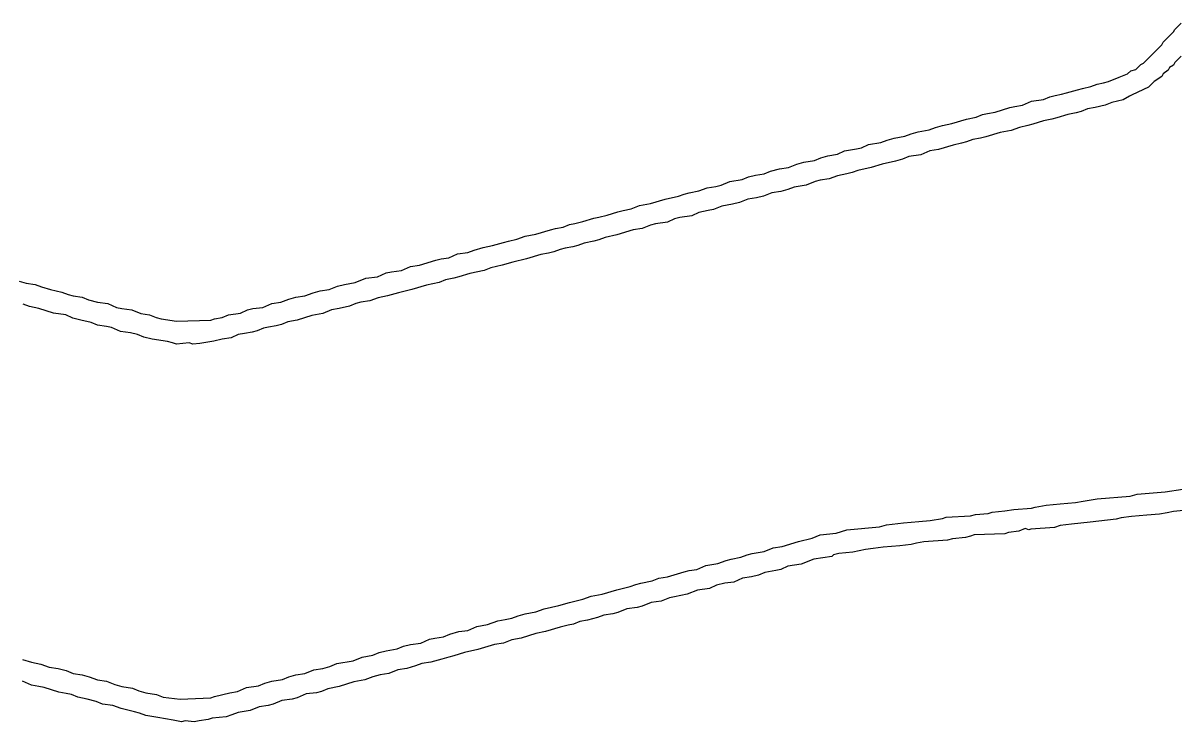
# Model space of a CAD drawing. Header units: millimetres. Extents: x 95 to 305, y 96 to 295.
# Drawn here: x 196.8 to 218.85, y 252.55 to 265.93 of the extents above; entities that cross this region are included whole.
import ezdxf

# ---------------------------------------------------------------- set-up
doc = ezdxf.new("R2010")
doc.units = ezdxf.units.MM
doc.layers.add('BottomOverlay', color=54, linetype='Continuous')

msp = doc.modelspace()

# ---------------------------------------------------------------- linework, layer by layer
at = {"layer": 'BottomOverlay'}
for p, q in [((218.608, 265.564), (218.802, 265.759)), ((218.802, 265.759), (218.827, 265.808)), ((218.827, 265.808), (218.948, 265.929)), ((218.23, 265.163), (218.583, 265.515)), ((218.583, 265.515), (218.608, 265.564)), ((218.948, 265.296), (218.827, 265.175)), ((218.084, 265.041), (218.182, 265.138)), ((218.182, 265.138), (218.23, 265.163)), ((218.729, 265.077), (218.705, 265.029)), ((218.802, 265.126), (218.729, 265.077)), ((218.827, 265.175), (218.802, 265.126)), ((217.561, 264.81), (217.768, 264.895)), ((217.768, 264.895), (217.926, 264.956)), ((217.926, 264.956), (217.987, 265.017)), ((217.987, 265.017), (218.084, 265.041)), ((218.583, 264.907), (218.437, 264.81)), ((218.608, 264.956), (218.583, 264.907)), ((218.705, 265.029), (218.608, 264.956)), ((216.758, 264.591), (216.965, 264.651)), ((216.965, 264.651), (217.062, 264.676)), ((217.062, 264.676), (217.22, 264.712)), ((217.22, 264.712), (217.342, 264.761)), ((217.342, 264.761), (217.464, 264.785)), ((217.464, 264.785), (217.561, 264.81)), ((218.328, 264.7), (218.011, 264.554)), ((218.437, 264.81), (218.328, 264.7)), ((215.918, 264.359), (216.088, 264.432)), ((216.088, 264.432), (216.32, 264.469)), ((216.32, 264.469), (216.441, 264.518)), ((216.441, 264.518), (216.539, 264.542)), ((216.539, 264.542), (216.66, 264.566)), ((216.66, 264.566), (216.758, 264.591)), ((217.622, 264.408), (217.5, 264.359)), ((217.841, 264.457), (217.622, 264.408)), ((217.963, 264.53), (217.841, 264.457)), ((218.011, 264.554), (217.963, 264.53)), ((215.03, 264.128), (215.151, 264.177)), ((215.151, 264.177), (215.249, 264.201)), ((215.249, 264.201), (215.395, 264.225)), ((215.395, 264.225), (215.675, 264.311)), ((215.675, 264.311), (215.772, 264.335)), ((215.772, 264.335), (215.918, 264.359)), ((216.782, 264.177), (216.575, 264.116)), ((216.94, 264.213), (216.782, 264.177)), ((217.038, 264.238), (216.94, 264.213)), ((217.159, 264.286), (217.038, 264.238)), ((217.305, 264.311), (217.159, 264.286)), ((217.5, 264.359), (217.305, 264.311)), ((214.251, 263.933), (214.385, 263.97)), ((214.385, 263.97), (214.567, 264.006)), ((214.567, 264.006), (214.847, 264.092)), ((214.847, 264.092), (215.03, 264.128)), ((216.015, 263.97), (215.857, 263.933)), ((216.113, 263.994), (216.015, 263.97)), ((216.32, 264.055), (216.113, 263.994)), ((216.478, 264.092), (216.32, 264.055)), ((216.575, 264.116), (216.478, 264.092)), ((213.46, 263.727), (213.667, 263.763)), ((213.667, 263.763), (213.788, 263.812)), ((213.788, 263.812), (213.922, 263.848)), ((213.922, 263.848), (214.129, 263.885)), ((214.129, 263.885), (214.251, 263.933)), ((215.212, 263.751), (215.115, 263.727)), ((215.492, 263.836), (215.212, 263.751)), ((215.699, 263.873), (215.492, 263.836)), ((215.857, 263.933), (215.699, 263.873)), ((212.511, 263.483), (212.742, 263.52)), ((212.742, 263.52), (212.839, 263.544)), ((212.839, 263.544), (212.973, 263.605)), ((212.973, 263.605), (213.204, 263.641)), ((213.204, 263.641), (213.326, 263.69)), ((213.326, 263.69), (213.46, 263.727)), ((214.592, 263.593), (214.312, 263.507)), ((214.75, 263.629), (214.592, 263.593)), ((214.847, 263.653), (214.75, 263.629)), ((214.969, 263.702), (214.847, 263.653)), ((215.115, 263.727), (214.969, 263.702)), ((211.732, 263.264), (211.939, 263.301)), ((211.939, 263.301), (212.06, 263.349)), ((212.06, 263.349), (212.194, 263.386)), ((212.194, 263.386), (212.377, 263.422)), ((212.377, 263.422), (212.511, 263.483)), ((213.618, 263.325), (213.484, 263.288)), ((213.74, 263.374), (213.618, 263.325)), ((213.971, 263.41), (213.74, 263.374)), ((214.141, 263.483), (213.971, 263.41)), ((214.312, 263.507), (214.141, 263.483)), ((210.977, 263.045), (211.099, 263.094)), ((211.099, 263.094), (211.269, 263.142)), ((211.269, 263.142), (211.44, 263.167)), ((211.44, 263.167), (211.598, 263.228)), ((211.598, 263.228), (211.732, 263.264)), ((212.766, 263.106), (212.657, 263.069)), ((213.022, 263.167), (212.766, 263.106)), ((213.229, 263.228), (213.022, 263.167)), ((213.484, 263.288), (213.229, 263.228)), ((210.15, 262.826), (210.32, 262.899)), ((210.32, 262.899), (210.551, 262.935)), ((210.551, 262.935), (210.673, 262.984)), ((210.673, 262.984), (210.807, 263.021)), ((210.807, 263.021), (210.977, 263.045)), ((211.951, 262.899), (211.78, 262.826)), ((212.048, 262.923), (211.951, 262.899)), ((212.218, 262.948), (212.048, 262.923)), ((212.377, 263.008), (212.218, 262.948)), ((212.559, 263.045), (212.377, 263.008)), ((212.657, 263.069), (212.559, 263.045)), ((209.334, 262.619), (209.444, 262.656)), ((209.444, 262.656), (209.541, 262.68)), ((209.541, 262.68), (209.724, 262.716)), ((209.724, 262.716), (209.882, 262.777)), ((209.882, 262.777), (210.052, 262.802)), ((210.052, 262.802), (210.15, 262.826)), ((211.123, 262.68), (210.965, 262.619)), ((211.294, 262.704), (211.123, 262.68)), ((211.427, 262.741), (211.294, 262.704)), ((211.549, 262.789), (211.427, 262.741)), ((211.78, 262.826), (211.549, 262.789)), ((208.434, 262.376), (208.592, 262.437)), ((208.592, 262.437), (208.799, 262.473)), ((208.799, 262.473), (209.079, 262.558)), ((209.079, 262.558), (209.334, 262.619)), ((210.162, 262.424), (210.004, 262.363)), ((210.369, 262.461), (210.162, 262.424)), ((210.502, 262.497), (210.369, 262.461)), ((210.661, 262.558), (210.502, 262.497)), ((210.831, 262.583), (210.661, 262.558)), ((210.965, 262.619), (210.831, 262.583)), ((207.509, 262.132), (207.716, 262.193)), ((207.716, 262.193), (207.813, 262.217)), ((207.813, 262.217), (207.971, 262.254)), ((207.971, 262.254), (208.178, 262.315)), ((208.178, 262.315), (208.275, 262.339)), ((208.275, 262.339), (208.434, 262.376)), ((209.359, 262.205), (209.261, 262.181)), ((209.59, 262.242), (209.359, 262.205)), ((209.724, 262.303), (209.59, 262.242)), ((209.906, 262.339), (209.724, 262.303)), ((210.004, 262.363), (209.906, 262.339)), ((206.608, 261.889), (206.888, 261.974)), ((206.888, 261.974), (206.985, 261.998)), ((206.985, 261.998), (207.131, 262.023)), ((207.131, 262.023), (207.253, 262.071)), ((207.253, 262.071), (207.351, 262.096)), ((207.351, 262.096), (207.509, 262.132)), ((208.47, 261.974), (208.154, 261.877)), ((208.641, 261.998), (208.47, 261.974)), ((208.799, 262.059), (208.641, 261.998)), ((208.896, 262.084), (208.799, 262.059)), ((209.127, 262.12), (208.896, 262.084)), ((209.261, 262.181), (209.127, 262.12)), ((205.988, 261.731), (206.085, 261.755)), ((206.085, 261.755), (206.243, 261.792)), ((206.243, 261.792), (206.401, 261.852)), ((206.401, 261.852), (206.608, 261.889)), ((207.716, 261.755), (207.533, 261.718)), ((207.813, 261.779), (207.716, 261.755)), ((207.935, 261.828), (207.813, 261.779)), ((208.154, 261.877), (207.935, 261.828)), ((205.111, 261.512), (205.306, 261.536)), ((205.306, 261.536), (205.428, 261.585)), ((205.428, 261.585), (205.598, 261.633)), ((205.598, 261.633), (205.781, 261.67)), ((205.781, 261.67), (205.988, 261.731)), ((206.949, 261.548), (206.852, 261.524)), ((207.071, 261.597), (206.949, 261.548)), ((207.168, 261.621), (207.071, 261.597)), ((207.314, 261.645), (207.168, 261.621)), ((207.411, 261.67), (207.314, 261.645)), ((207.533, 261.718), (207.411, 261.67)), ((204.381, 261.293), (204.698, 261.39)), ((204.698, 261.39), (204.795, 261.414)), ((204.795, 261.414), (204.941, 261.439)), ((204.941, 261.439), (205.111, 261.512)), ((206.17, 261.353), (205.963, 261.293)), ((206.426, 261.414), (206.17, 261.353)), ((206.706, 261.499), (206.426, 261.414)), ((206.852, 261.524), (206.706, 261.499)), ((203.578, 261.074), (203.748, 261.147)), ((203.748, 261.147), (203.846, 261.171)), ((203.846, 261.171), (204.04, 261.195)), ((204.04, 261.195), (204.211, 261.268)), ((204.211, 261.268), (204.381, 261.293)), ((205.343, 261.134), (205.136, 261.074)), ((205.622, 261.195), (205.343, 261.134)), ((205.744, 261.244), (205.622, 261.195)), ((205.963, 261.293), (205.744, 261.244)), ((196.726, 260.988), (196.86, 260.952)), ((196.86, 260.952), (197.031, 260.927)), ((197.031, 260.927), (197.152, 260.879)), ((197.152, 260.879), (197.323, 260.83)), ((202.653, 260.83), (202.811, 260.891)), ((202.811, 260.891), (202.945, 260.927)), ((202.945, 260.927), (203.152, 260.964)), ((203.152, 260.964), (203.359, 261.049)), ((203.359, 261.049), (203.578, 261.074)), ((204.515, 260.915), (204.235, 260.83)), ((204.758, 260.964), (204.515, 260.915)), ((204.88, 261.013), (204.758, 260.964)), ((205.038, 261.049), (204.88, 261.013)), ((205.136, 261.074), (205.038, 261.049)), ((197.323, 260.83), (197.542, 260.781)), ((197.542, 260.781), (197.663, 260.733)), ((197.663, 260.733), (197.761, 260.708)), ((197.761, 260.708), (197.931, 260.684)), ((197.931, 260.684), (198.053, 260.635)), ((201.728, 260.587), (201.886, 260.648)), ((201.886, 260.648), (202.02, 260.684)), ((202.02, 260.684), (202.191, 260.708)), ((202.191, 260.708), (202.349, 260.769)), ((202.349, 260.769), (202.483, 260.806)), ((202.483, 260.806), (202.653, 260.83)), ((203.59, 260.672), (203.432, 260.611)), ((203.773, 260.708), (203.59, 260.672)), ((203.98, 260.769), (203.773, 260.708)), ((204.235, 260.83), (203.98, 260.769)), ((196.921, 260.502), (196.799, 260.55)), ((197.104, 260.465), (196.921, 260.502)), ((197.384, 260.38), (197.104, 260.465)), ((198.053, 260.635), (198.223, 260.587)), ((198.223, 260.587), (198.418, 260.562)), ((198.418, 260.562), (198.588, 260.489)), ((198.588, 260.489), (198.686, 260.465)), ((198.686, 260.465), (198.88, 260.441)), ((198.88, 260.441), (199.051, 260.368)), ((200.961, 260.38), (201.095, 260.441)), ((201.095, 260.441), (201.193, 260.465)), ((201.193, 260.465), (201.387, 260.489)), ((201.387, 260.489), (201.558, 260.562)), ((201.558, 260.562), (201.728, 260.587)), ((202.702, 260.441), (202.531, 260.368)), ((202.848, 260.465), (202.702, 260.441)), ((203.042, 260.514), (202.848, 260.465)), ((203.164, 260.562), (203.042, 260.514)), ((203.261, 260.587), (203.164, 260.562)), ((203.432, 260.611), (203.261, 260.587)), ((197.615, 260.343), (197.384, 260.38)), ((197.749, 260.282), (197.615, 260.343)), ((197.907, 260.246), (197.749, 260.282)), ((198.102, 260.197), (197.907, 260.246)), ((199.051, 260.368), (199.221, 260.343)), ((199.221, 260.343), (199.343, 260.295)), ((199.343, 260.295), (199.44, 260.27)), ((199.44, 260.27), (199.732, 260.222)), ((199.732, 260.222), (200.389, 260.246)), ((200.389, 260.246), (200.462, 260.27)), ((200.462, 260.27), (200.608, 260.295)), ((200.608, 260.295), (200.73, 260.343)), ((200.73, 260.343), (200.961, 260.38)), ((201.862, 260.209), (201.74, 260.161)), ((202.045, 260.246), (201.862, 260.209)), ((202.324, 260.331), (202.045, 260.246)), ((202.531, 260.368), (202.324, 260.331)), ((198.223, 260.149), (198.102, 260.197)), ((198.394, 260.124), (198.223, 260.149)), ((198.491, 260.1), (198.394, 260.124)), ((198.661, 260.027), (198.491, 260.1)), ((198.856, 260.003), (198.661, 260.027)), ((198.99, 259.966), (198.856, 260.003)), ((201.034, 259.99), (200.913, 259.966)), ((201.18, 260.015), (201.034, 259.99)), ((201.278, 260.039), (201.18, 260.015)), ((201.4, 260.088), (201.278, 260.039)), ((201.497, 260.112), (201.4, 260.088)), ((201.643, 260.136), (201.497, 260.112)), ((201.74, 260.161), (201.643, 260.136)), ((199.112, 259.917), (198.99, 259.966)), ((199.27, 259.881), (199.112, 259.917)), ((199.562, 259.832), (199.27, 259.881)), ((199.659, 259.808), (199.562, 259.832)), ((199.732, 259.784), (199.659, 259.808)), ((199.976, 259.808), (199.732, 259.784)), ((200.049, 259.784), (199.976, 259.808)), ((200.183, 259.796), (200.049, 259.784)), ((200.45, 259.844), (200.183, 259.796)), ((200.608, 259.881), (200.45, 259.844)), ((200.779, 259.905), (200.608, 259.881)), ((200.913, 259.966), (200.779, 259.905)), ((217.975, 256.875), (218.109, 256.911)), ((218.109, 256.911), (218.644, 256.96)), ((218.644, 256.96), (218.985, 257.009)), ((216.161, 256.668), (216.368, 256.705)), ((216.368, 256.705), (216.636, 256.729)), ((216.636, 256.729), (216.928, 256.753)), ((216.928, 256.753), (217.074, 256.778)), ((217.074, 256.778), (217.342, 256.826)), ((217.342, 256.826), (217.975, 256.875)), ((214.385, 256.449), (214.458, 256.473)), ((214.458, 256.473), (214.92, 256.498)), ((214.92, 256.498), (215.017, 256.522)), ((215.017, 256.522), (215.261, 256.546)), ((215.261, 256.546), (215.334, 256.571)), ((215.334, 256.571), (215.577, 256.595)), ((215.577, 256.595), (215.748, 256.619)), ((215.748, 256.619), (216.088, 256.644)), ((216.088, 256.644), (216.161, 256.668)), ((217.804, 256.461), (217.707, 256.437)), ((217.999, 256.486), (217.804, 256.461)), ((218.291, 256.51), (217.999, 256.486)), ((218.535, 256.534), (218.291, 256.51)), ((218.681, 256.559), (218.535, 256.534)), ((218.802, 256.583), (218.681, 256.559)), ((219.18, 256.619), (218.802, 256.583)), ((212.559, 256.23), (213.18, 256.291)), ((213.18, 256.291), (213.314, 256.327)), ((213.314, 256.327), (213.642, 256.364)), ((213.642, 256.364), (213.934, 256.388)), ((213.934, 256.388), (214.153, 256.412)), ((214.153, 256.412), (214.385, 256.449)), ((215.967, 256.254), (215.845, 256.206)), ((216.04, 256.23), (215.967, 256.254)), ((216.076, 256.242), (216.04, 256.23)), ((216.527, 256.279), (216.076, 256.242)), ((216.636, 256.315), (216.527, 256.279)), ((216.855, 256.339), (216.636, 256.315)), ((217.208, 256.376), (216.855, 256.339)), ((217.378, 256.4), (217.208, 256.376)), ((217.707, 256.437), (217.378, 256.4)), ((211.634, 256.011), (211.89, 256.072)), ((211.89, 256.072), (212.048, 256.133)), ((212.048, 256.133), (212.352, 256.169)), ((212.352, 256.169), (212.559, 256.23)), ((214.482, 256.035), (214.032, 255.999)), ((214.579, 256.06), (214.482, 256.035)), ((214.823, 256.084), (214.579, 256.06)), ((214.92, 256.108), (214.823, 256.084)), ((214.993, 256.133), (214.92, 256.108)), ((215.577, 256.157), (214.993, 256.133)), ((215.65, 256.181), (215.577, 256.157)), ((215.845, 256.206), (215.65, 256.181)), ((210.746, 255.78), (210.977, 255.816)), ((210.977, 255.816), (211.147, 255.889)), ((211.147, 255.889), (211.318, 255.914)), ((211.318, 255.914), (211.634, 256.011)), ((212.669, 255.804), (212.401, 255.78)), ((212.912, 255.853), (212.669, 255.804)), ((213.058, 255.877), (212.912, 255.853)), ((213.253, 255.901), (213.058, 255.877)), ((213.569, 255.926), (213.253, 255.901)), ((213.788, 255.95), (213.569, 255.926)), ((213.886, 255.974), (213.788, 255.95)), ((214.032, 255.999), (213.886, 255.974)), ((209.858, 255.548), (210.089, 255.585)), ((210.089, 255.585), (210.247, 255.646)), ((210.247, 255.646), (210.344, 255.67)), ((210.344, 255.67), (210.527, 255.707)), ((210.527, 255.707), (210.649, 255.755)), ((210.649, 255.755), (210.746, 255.78)), ((211.926, 255.67), (211.683, 255.573)), ((212.267, 255.719), (211.926, 255.67)), ((212.304, 255.755), (212.267, 255.719)), ((212.401, 255.78), (212.304, 255.755)), ((209.127, 255.329), (209.444, 255.427)), ((209.444, 255.427), (209.541, 255.451)), ((209.541, 255.451), (209.687, 255.475)), ((209.687, 255.475), (209.858, 255.548)), ((210.868, 255.366), (210.734, 255.329)), ((210.989, 255.415), (210.868, 255.366)), ((211.196, 255.451), (210.989, 255.415)), ((211.294, 255.475), (211.196, 255.451)), ((211.427, 255.536), (211.294, 255.475)), ((211.683, 255.573), (211.427, 255.536)), ((208.154, 255.086), (208.409, 255.147)), ((208.409, 255.147), (208.519, 255.183)), ((208.519, 255.183), (208.616, 255.208)), ((208.616, 255.208), (208.835, 255.256)), ((208.835, 255.256), (208.957, 255.305)), ((208.957, 255.305), (209.127, 255.329)), ((210.064, 255.171), (209.931, 255.11)), ((210.223, 255.208), (210.064, 255.171)), ((210.393, 255.232), (210.223, 255.208)), ((210.563, 255.305), (210.393, 255.232)), ((210.734, 255.329), (210.563, 255.305)), ((207.509, 254.903), (207.667, 254.964)), ((207.667, 254.964), (207.874, 255.001)), ((207.874, 255.001), (208.154, 255.086)), ((209.164, 254.928), (209.006, 254.867)), ((209.261, 254.952), (209.164, 254.928)), ((209.505, 255.001), (209.261, 254.952)), ((209.699, 255.074), (209.505, 255.001)), ((209.931, 255.11), (209.699, 255.074)), ((206.608, 254.66), (206.766, 254.721)), ((206.766, 254.721), (207.046, 254.782)), ((207.046, 254.782), (207.253, 254.843)), ((207.253, 254.843), (207.351, 254.867)), ((207.351, 254.867), (207.509, 254.903)), ((208.348, 254.721), (208.178, 254.648)), ((208.543, 254.745), (208.348, 254.721)), ((208.641, 254.77), (208.543, 254.745)), ((208.811, 254.843), (208.641, 254.77)), ((209.006, 254.867), (208.811, 254.843)), ((205.683, 254.417), (205.878, 254.49)), ((205.878, 254.49), (206.024, 254.514)), ((206.024, 254.514), (206.146, 254.538)), ((206.146, 254.538), (206.267, 254.587)), ((206.267, 254.587), (206.401, 254.624)), ((206.401, 254.624), (206.608, 254.66)), ((207.448, 254.477), (207.326, 254.429)), ((207.594, 254.502), (207.448, 254.477)), ((207.789, 254.551), (207.594, 254.502)), ((207.91, 254.599), (207.789, 254.551)), ((208.081, 254.624), (207.91, 254.599)), ((208.178, 254.648), (208.081, 254.624)), ((204.965, 254.234), (205.136, 254.283)), ((205.136, 254.283), (205.306, 254.307)), ((205.306, 254.307), (205.476, 254.38)), ((205.476, 254.38), (205.683, 254.417)), ((206.791, 254.283), (206.608, 254.246)), ((207.071, 254.368), (206.791, 254.283)), ((207.229, 254.404), (207.071, 254.368)), ((207.326, 254.429), (207.229, 254.404)), ((204.077, 254.003), (204.211, 254.039)), ((204.211, 254.039), (204.405, 254.064)), ((204.405, 254.064), (204.576, 254.137)), ((204.576, 254.137), (204.673, 254.161)), ((204.673, 254.161), (204.844, 254.185)), ((204.844, 254.185), (204.965, 254.234)), ((205.817, 254.039), (205.501, 253.942)), ((205.988, 254.064), (205.817, 254.039)), ((206.146, 254.125), (205.988, 254.064)), ((206.328, 254.161), (206.146, 254.125)), ((206.608, 254.246), (206.328, 254.161)), ((203.286, 253.796), (203.493, 253.832)), ((203.493, 253.832), (203.614, 253.881)), ((203.614, 253.881), (203.748, 253.918)), ((203.748, 253.918), (203.955, 253.954)), ((203.955, 253.954), (204.077, 254.003)), ((205.038, 253.82), (204.941, 253.796)), ((205.245, 253.881), (205.038, 253.82)), ((205.501, 253.942), (205.245, 253.881)), ((196.787, 253.747), (196.958, 253.699)), ((196.958, 253.699), (197.14, 253.662)), ((197.14, 253.662), (197.298, 253.601)), ((197.298, 253.601), (197.469, 253.577)), ((202.531, 253.577), (202.665, 253.613)), ((202.665, 253.613), (202.799, 253.674)), ((202.799, 253.674), (203.115, 253.723)), ((203.115, 253.723), (203.286, 253.796)), ((204.308, 253.626), (204.138, 253.577)), ((204.43, 253.674), (204.308, 253.626)), ((204.6, 253.699), (204.43, 253.674)), ((204.807, 253.759), (204.6, 253.699)), ((204.941, 253.796), (204.807, 253.759)), ((197.469, 253.577), (197.627, 253.54)), ((197.627, 253.54), (197.761, 253.48)), ((197.761, 253.48), (197.931, 253.455)), ((197.931, 253.455), (198.065, 253.419)), ((198.065, 253.419), (198.223, 253.358)), ((201.558, 253.334), (201.765, 253.37)), ((201.765, 253.37), (201.886, 253.419)), ((201.886, 253.419), (202.02, 253.455)), ((202.02, 253.455), (202.191, 253.48)), ((202.191, 253.48), (202.361, 253.553)), ((202.361, 253.553), (202.531, 253.577)), ((203.493, 253.419), (203.335, 253.358)), ((203.627, 253.455), (203.493, 253.419)), ((203.797, 253.48), (203.627, 253.455)), ((203.967, 253.553), (203.797, 253.48)), ((204.138, 253.577), (203.967, 253.553)), ((196.958, 253.261), (196.787, 253.334)), ((197.104, 253.236), (196.958, 253.261)), ((197.201, 253.212), (197.104, 253.236)), ((197.481, 253.127), (197.201, 253.212)), ((198.223, 253.358), (198.394, 253.334)), ((198.394, 253.334), (198.552, 253.273)), ((198.552, 253.273), (198.686, 253.236)), ((198.686, 253.236), (198.893, 253.2)), ((198.893, 253.2), (199.014, 253.151)), ((199.014, 253.151), (199.148, 253.114)), ((200.901, 253.139), (201.071, 253.212)), ((201.071, 253.212), (201.302, 253.248)), ((201.302, 253.248), (201.424, 253.297)), ((201.424, 253.297), (201.558, 253.334)), ((202.629, 253.187), (202.507, 253.139)), ((202.848, 253.236), (202.629, 253.187)), ((203.128, 253.321), (202.848, 253.236)), ((203.335, 253.358), (203.128, 253.321)), ((197.627, 253.102), (197.481, 253.127)), ((197.724, 253.078), (197.627, 253.102)), ((197.846, 253.029), (197.724, 253.078)), ((198.028, 252.993), (197.846, 253.029)), ((198.199, 252.944), (198.028, 252.993)), ((198.321, 252.895), (198.199, 252.944)), ((199.148, 253.114), (199.355, 253.078)), ((199.355, 253.078), (199.477, 253.029)), ((199.477, 253.029), (199.805, 252.993)), ((199.805, 252.993), (200.389, 253.017)), ((200.389, 253.017), (200.462, 253.041)), ((200.462, 253.041), (200.755, 253.114)), ((200.755, 253.114), (200.901, 253.139)), ((201.752, 252.968), (201.582, 252.895)), ((201.947, 252.993), (201.752, 252.968)), ((202.045, 253.017), (201.947, 252.993)), ((202.215, 253.09), (202.045, 253.017)), ((202.41, 253.114), (202.215, 253.09)), ((202.507, 253.139), (202.41, 253.114)), ((198.515, 252.871), (198.321, 252.895)), ((198.673, 252.81), (198.515, 252.871)), ((198.929, 252.749), (198.673, 252.81)), ((199.026, 252.725), (198.929, 252.749)), ((199.148, 252.676), (199.026, 252.725)), ((200.913, 252.737), (200.791, 252.689)), ((201.144, 252.774), (200.913, 252.737)), ((201.314, 252.847), (201.144, 252.774)), ((201.485, 252.871), (201.314, 252.847)), ((201.582, 252.895), (201.485, 252.871)), ((199.379, 252.64), (199.148, 252.676)), ((199.671, 252.591), (199.379, 252.64)), ((199.83, 252.555), (199.671, 252.591)), ((199.903, 252.579), (199.83, 252.555)), ((200.073, 252.555), (199.903, 252.579)), ((200.17, 252.579), (200.073, 252.555)), ((200.341, 252.603), (200.17, 252.579)), ((200.414, 252.628), (200.341, 252.603)), ((200.682, 252.652), (200.414, 252.628)), ((200.791, 252.689), (200.682, 252.652))]:
    msp.add_line(p, q, dxfattribs=at)

doc.saveas('drawing.dxf')
